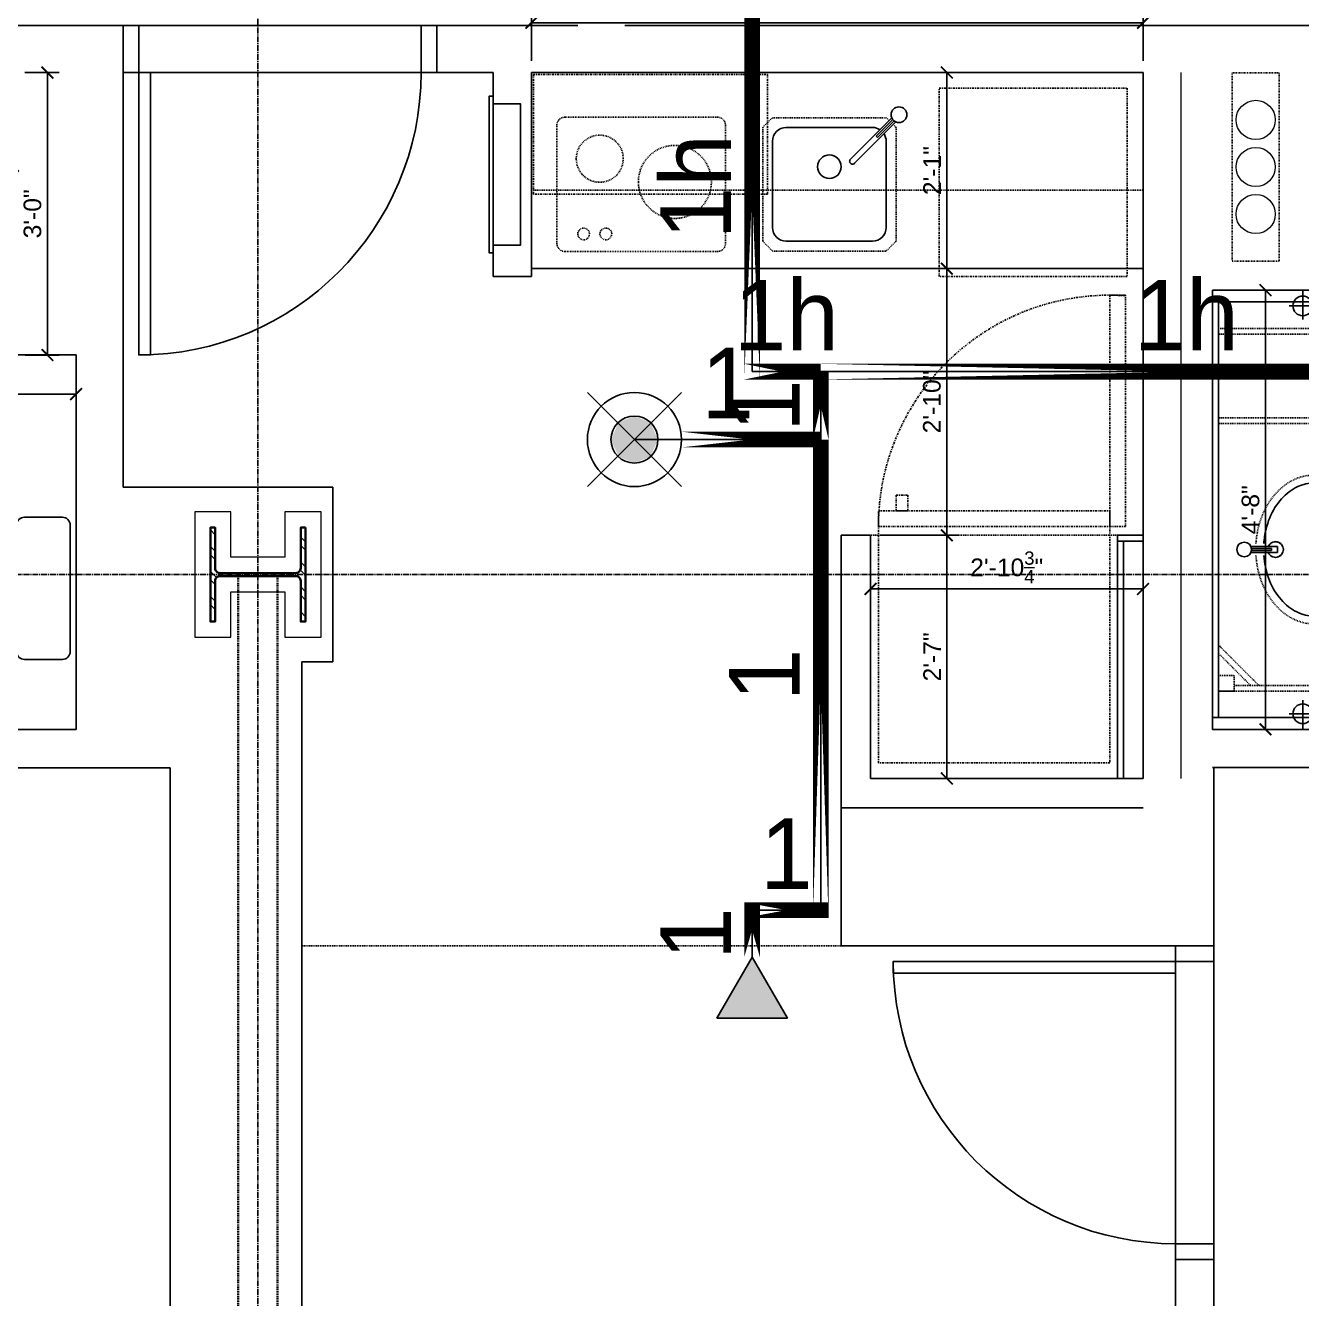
# Model space of a CAD drawing. Header units: inches. Extents: x -6955 to 13123, y -1334 to 3701.
# Drawn here: x 12599.4 to 12762.1, y 1467.3 to 1629.6 of the extents above; entities that cross this region are included whole.
import ezdxf
from ezdxf.enums import TextEntityAlignment as Align

# ---------------------------------------------------------------- set-up
doc = ezdxf.new("R2010")
doc.units = ezdxf.units.IN
doc.header["$MEASUREMENT"] = 0
for name, pattern in [('CENTER2', [1.125, 0.75, -0.125, 0.125, -0.125]), ('DASHDOT2', [0.5, 0.25, -0.125, 0, -0.125]), ('HIDDEN2', [0.1875, 0.125, -0.0625])]:
    doc.linetypes.add(name, pattern=pattern)
for name, color, linetype, lineweight in [('A-Detl-Hatch', 1, 'Continuous', 18), ('A-Detl-Wide', 2, 'Continuous', 35), ('S-Detl-Hatch', 1, 'Continuous', 18), ('S-Detl-Wide', 3, 'Continuous', 35)]:
    doc.layers.add(name, color=color, linetype=linetype, lineweight=lineweight)
for name, color, linetype in [('A-Door', 7, 'Continuous'), ('A-Door-Head', 8, 'Continuous'), ('A-Eqpm', 4, 'Continuous'), ('A-Eqpm-NIC', 5, 'DASHDOT2'), ('A-Flor-Case', 6, 'Continuous'), ('A-Flor-Case-Hidden', 8, 'HIDDEN2'), ('A-Flor-Outline', 4, 'Continuous'), ('A-Flor-Ovhd', 1, 'HIDDEN2'), ('A-Flor-Pfix', 7, 'Continuous'), ('A-Flor-Soffit', 6, 'HIDDEN2'), ('A-Flor-Spcl', 5, 'Continuous'), ('A-Flor-Wall Mtd Fixture', 7, 'Continuous'), ('A-Grid(SmallScale)', 11, 'CENTER2'), ('A-Wall-Full', 7, 'Continuous'), ('headdn', 7, 'Continuous'), ('PIPEBL', 4, 'Continuous'), ('PIPESPC', 7, 'Continuous'), ('TIDYPIPE', 7, 'Continuous')]:
    doc.layers.add(name, color=color, linetype=linetype)
doc.layers.add('G-Anno-Nplt', color=140, linetype='Continuous', lineweight=18, plot=False)
doc.styles.add('G1DIM', font='arial.ttf')
doc.styles.add('PIPE', font='PIPE.SHX')
doc.dimstyles.new('Aec-Arch-I-96', dxfattribs={"dimscale": 96, "dimtxt": 0.09375, "dimasz": 0.0625, "dimexe": 0.0625, "dimexo": 0.0625, "dimgap": 0.03125, "dimtad": 1, "dimdec": 3, "dimzin": 3, "dimdsep": 46, "dimlunit": 4, "dimtxsty": 'G1DIM', "dimblk": 'ARCHTICK', "dimcen": 0.09375, "dimclrt": 2, "dimazin": 2, "dimtfac": 0.75, "dimtdec": 3, "dimtix": 1, "dimtmove": 2, "dimatfit": 2, "dimldrblk": 'OPEN90', "dimfxl": 0.0625, "dimtolj": 1, "dimtzin": 0, "dimarcsym": 0})

# ---------------------------------------------------------------- blocks, each defined once
blk = doc.blocks.new('*U19')
at = {"layer": 'A-Detl-Hatch'}
h = blk.add_hatch(dxfattribs=at)
h.set_pattern_fill('ANSI32', color=256, scale=6, style=0)
h.set_pattern_definition([(45, (0, -6.06), (-1.591, 1.591), []), (45, (1.0607, -6.06), (-1.591, 1.591), [])])
edge = h.paths.add_edge_path()
edge.add_line((6, -12.12), (6, -11.515))
edge.add_line((6, -11.515), (0.795, -11.515))
edge.add_arc((0.795, -10.915), 0.6, 180, 270, ccw=False)
edge.add_line((0.195, -10.915), (0.195, -1.205))
edge.add_arc((0.795, -1.205), 0.6, 90, 180, ccw=False)
edge.add_line((0.795, -0.605), (6, -0.605))
edge.add_line((6, -0.605), (6, 0))
edge.add_line((6, 0), (-6, 0))
edge.add_line((-6, 0), (-6, -0.605))
edge.add_line((-6, -0.605), (-0.795, -0.605))
edge.add_arc((-0.795, -1.205), 0.6, 0, 90, ccw=False)
edge.add_line((-0.195, -1.205), (-0.195, -10.915))
edge.add_arc((-0.795, -10.915), 0.6, 270, 360, ccw=False)
edge.add_line((-0.795, -11.515), (-6, -11.515))
edge.add_line((-6, -11.515), (-6, -12.12))
edge.add_line((-6, -12.12), (6, -12.12))
at = {"color": 0, "linetype": 'ByBlock'}
blk.add_lwpolyline([(6, -12.12), (6, -11.515), (0.795, -11.515, -0.4142136), (0.195, -10.915), (0.195, -1.205, -0.4142136), (0.795, -0.605), (6, -0.605), (6, 0), (-6, 0), (-6, -0.605), (-0.795, -0.605, -0.4142136), (-0.195, -1.205), (-0.195, -10.915, -0.4142136), (-0.795, -11.515), (-6, -11.515), (-6, -12.12)], format="xyb", close=True, dxfattribs=at)
blk = doc.blocks.new('W12X65')
at = {"layer": 'S-Detl-Hatch'}
blk.add_lwpolyline([(13860.59, -7310.28), (13860.59, -7305.67), (13854.79, -7305.67), (13854.79, -7298.76), (13860.59, -7298.76), (13860.59, -7294.16), (13844.59, -7294.16), (13844.59, -7298.76), (13850.4, -7298.76), (13850.4, -7305.67), (13844.59, -7305.67), (13844.59, -7310.28)], close=True, dxfattribs=at)
at = {"layer": 'A-Detl-Wide'}
blk.add_blockref('*U19', (13852.59, -7296.16), dxfattribs=at)
blk = doc.blocks.new('shower head')
for p, q in [((0.5, 0.25), (4.48, 0.25)), ((6.04, 1.5), (4.5, 1.5)), ((0.5, -0.25), (4.48, -0.25)), ((6.02, -1.5), (4.49, -1.5))]:
    blk.add_line(p, q)
blk.add_lwpolyline([(0, -1.12), (0.5, -1.12), (0.5, 1.12), (0, 1.12)], close=True)
at = {"extrusion": (0, 0, -1)}
for centre, start_param, end_param in [((4.5, 0), 4.878708, 10.826996), ((6.02, 0), 6.265998, 9.430839)]:
    blk.add_ellipse(centre, major_axis=(0, 1.5), ratio=0.483735, start_param=start_param, end_param=end_param, dxfattribs=at)
blk.add_open_spline([(4.48, 0.25), (4.49, 0.2), (4.49, 0.16), (4.49, 0.11), (4.5, 0.04), (4.5, -0.04), (4.49, -0.11), (4.49, -0.16), (4.49, -0.21), (4.48, -0.25)], degree=3, knots=[7.6339989, 7.6339989, 7.6339989, 7.6339989, 7.7552894, 7.7552894, 7.7552894, 7.9540134, 7.9540134, 7.9540134, 8.074038, 8.074038, 8.074038, 8.074038])
blk = doc.blocks.new('shower curtain rod')
for p, q in [((-59.75, 0), (-60, 0)), ((-59.75, -2.5), (-59.75, 0)), ((-0.25, 0), (0, 0)), ((-0.25, -2.5), (-0.25, 0)), ((-59.75, -0.75), (-58.86, -0.75)), ((-0.25, -0.75), (-1.14, -0.75)), ((-59.75, -2.5), (-60, -2.5)), ((-59.75, -1.75), (-59, -1.75)), ((-0.25, -1.75), (-1, -1.75)), ((-0.25, -2.5), (0, -2.5))]:
    blk.add_line(p, q)
for centre, radius, start, end in [((-30, 101.34), 106.09, 254.2167, 285.7833), ((-30, 101.37), 107.12, 254.2934, 285.7066)]:
    blk.add_arc(centre, radius, start, end)
blk = doc.blocks.new('tub plan')
for p, q in [((0.12, -32.25), (0.12, -0.31)), ((59.44, -0.12), (0.31, -0.12)), ((59.63, -32.25), (59.63, -0.31)), ((2.25, -16.5), (2.25, -20)), ((0.19, -33.86), (0.19, -32.36)), ((59.56, -33.86), (59.56, -32.36)), ((-0.07, -33.87), (59.81, -33.87))]:
    blk.add_line(p, q)
blk.add_circle((7.62, -18.25), 1.09)
for centre, radius, start, end in [((0.31, -0.31), 0.188, 90, 180), ((59.44, -0.31), 0.188, 0, 90), ((14.37, -18.25), 12.25, 90, 171.7868), ((30, -982.48), 976.6, 89.08325, 90.91675), ((45.62, -18.25), 12.25, 270, 90), ((14.5, -18.25), 10.59, 90, 180), ((29.77, -940.73), 933.2, 89.06218, 90.93782), ((45.05, -12.16), 4.5, 8.0478, 90), ((1.97, -18.25), 48, 351.9522, 8.0478), ((14.5, -18.25), 10.59, 180, 270), ((14.37, -18.25), 12.25, 188.2132, 270), ((45.05, -24.34), 4.5, 270, 351.9522), ((29.77, 904.23), 933.2, 269.06218, 270.93782), ((30, 945.98), 976.6, 269.08325, 270.91675), ((0.25, -32.25), 0.13, 180, 241.143), ((59.5, -32.25), 0.13, 298.857, 0), ((0.25, -33.69), 0.13, 246.6399, 270), ((29.87, 1136.13), 1170.38, 268.54955, 271.45045), ((59.81, -33.81), 0.06, 270, 0)]:
    blk.add_arc(centre, radius, start, end)
at = {"layer": 'A-Flor-Pfix'}
blk.add_blockref('shower head', (-0.07, -18.25), dxfattribs=at)
at = {"layer": 'A-Flor-Spcl'}
blk.add_blockref('shower curtain rod', (59.87, -28.62), dxfattribs=at)
blk = doc.blocks.new('Toiliet American Std Cadet Pro')
for p, q in [((5.84, 9.06), (1, 9.06)), ((0, 8.06), (0, -8.06)), ((6.84, 7.9), (6.84, 8.06)), ((7.53, 6.52), (7, 7.36)), ((7.69, -5.98), (7.69, 5.98)), ((6.84, -8.06), (6.84, -7.9)), ((7, -7.36), (7.53, -6.52)), ((1, -9.06), (5.84, -9.06))]:
    blk.add_line(p, q)
for centre, radius, start, end in [((1, 8.06), 1, 90, 180), ((5.84, 8.06), 1, 0, 90), ((7.84, 7.9), 1, 180, 212.4157), ((6.69, 5.98), 1, 0, 32.4157), ((10.89, 10.1), 4.91, 226.8784, 295.5831), ((10.89, -10.1), 4.91, 64.417, 133.1217), ((6.69, -5.98), 1, 327.5844, 0), ((1, -8.06), 1, 180, 270), ((5.84, -8.06), 1, 270, 0), ((7.84, -7.9), 1, 147.5844, 180)]:
    blk.add_arc(centre, radius, start, end)
for start_param, end_param in [(4.086017, 8.480354), (2.197169, 4.086017)]:
    blk.add_ellipse((18.39, 0), major_axis=(9.17, 0), ratio=0.762999, start_param=start_param, end_param=end_param)
blk = doc.blocks.new('sink1915rear')
for p, q in [((-0.37, -1.9), (-0.37, -5.29)), ((-0.12, -1.97), (-0.12, -4.54)), ((0.13, -1.97), (0.13, -4.54)), ((0.38, -1.9), (0.38, -5.29)), ((0.13, -4.54), (-0.12, -4.54)), ((0.38, -5.29), (-0.37, -5.29))]:
    blk.add_line(p, q)
blk.add_circle((0, -1.04), 0.938)
for start, end in [(112.0243, 67.9757), (138.5829, 221.4171), (318.587, 41.413), (264.1135, 275.8865)]:
    blk.add_arc((0, -5.04), 1, start, end)
blk.add_open_spline([(-0.75, -3.54), (-1.37, -3.58), (-1.99, -3.68), (-3.59, -4.07), (-4.53, -4.46), (-6.15, -5.47), (-6.84, -6.09), (-7.86, -7.44), (-8.21, -8.17), (-8.46, -9.28), (-8.5, -9.65), (-8.5, -10.01), (-8.5, -10.59), (-8.4, -11.17), (-7.93, -12.47), (-7.49, -13.18), (-6.28, -14.46), (-5.51, -15.02), (-3.75, -15.9), (-2.76, -16.21), (-0.69, -16.54), (0.38, -16.56), (2.47, -16.29), (3.47, -16), (5.27, -15.17), (6.07, -14.63), (7.34, -13.38), (7.81, -12.68), (8.41, -11.21), (8.54, -10.45), (8.44, -8.94), (8.22, -8.19), (7.42, -6.76), (6.85, -6.1), (5.41, -4.95), (4.55, -4.47), (2.7, -3.81), (1.74, -3.61), (0.75, -3.54)], degree=3, knots=[4.798605, 4.798605, 4.798605, 4.798605, 5.014176, 5.014176, 5.378501, 5.378501, 5.742827, 5.742827, 6.107152, 6.107152, 6.283185, 6.283185, 6.283185, 6.561131, 6.561131, 6.925457, 6.925457, 7.289782, 7.289782, 7.654107, 7.654107, 8.018433, 8.018433, 8.382758, 8.382758, 8.747084, 8.747084, 9.111409, 9.111409, 9.475734, 9.475734, 9.84006, 9.84006, 10.204385, 10.204385, 10.56871, 10.56871, 10.909356, 10.909356, 10.909356, 10.909356])
at = {"layer": 'A-Flor-Case-Hidden', "linetype": 'HIDDEN2', "ltscale": 0.25}
blk.add_ellipse((0, -10.01), major_axis=(-9.5, 0), ratio=0.789474, start_param=4.791408, end_param=10.916548, dxfattribs=at)
blk = doc.blocks.new('wall sconce')
for p, q in [((2, -1.75), (2, 1.75)), ((0, 0), (3.75, 0))]:
    blk.add_line(p, q)
blk.add_circle((2, 0), 1.25)
blk = doc.blocks.new('41in Std Vanity')
at = {"layer": 'A-Flor-Case'}
for p, q in [((23, 54.5), (0, 54.5)), ((0.75, 1.5), (0.75, 54.5)), ((23, 1.5), (23, 54.5)), ((23, 1.5), (0, 1.5))]:
    blk.add_line(p, q, dxfattribs=at)
at = {"layer": 'A-Flor-Case-Hidden'}
for p, q in [((22, 51.12), (0.75, 51.12)), ((22, 4.88), (22, 51.12)), ((4.83, 50.38), (0.75, 46.3)), ((5.89, 50.38), (0.75, 45.24)), ((20, 50.38), (2.75, 50.38)), ((16.86, 50.38), (21.25, 45.99)), ((17.92, 50.38), (21.25, 47.05)), ((21.25, 4.88), (21.25, 49.12)), ((21.25, 17), (0.75, 17)), ((21.25, 16.25), (0.75, 16.25)), ((21.25, 5.62), (0.75, 5.62)), ((22, 4.88), (0.75, 4.88))]:
    blk.add_line(p, q, dxfattribs=at)
for points in [[(0.75, 49.12), (2.75, 49.12), (2.75, 51.12), (0.75, 51.12)], [(20, 49.12), (22, 49.12), (22, 51.12), (20, 51.12)]]:
    blk.add_lwpolyline(points, close=True, dxfattribs=at)
at = {"layer": 'A-Wall-Full'}
for p, q in [((0, 0), (0, 56)), ((0, 56), (23, 56)), ((23, 0), (0, 0))]:
    blk.add_line(p, q, dxfattribs=at)
at = {"layer": 'A-Flor-Pfix', "rotation": 90}
blk.add_blockref('sink1915rear', (2.99, 33.06), dxfattribs=at)
at = {"layer": 'A-Flor-Wall Mtd Fixture', "xscale": -1, "rotation": 90}
blk.add_blockref('wall sconce', (11.5, 56), dxfattribs=at)
at = {"layer": 'A-Flor-Wall Mtd Fixture', "rotation": 90}
blk.add_blockref('wall sconce', (11.5, 0), dxfattribs=at)
blk = doc.blocks.new('36in door')
blk.add_lwpolyline([(-1.5, -36), (0, -36), (0, 0), (-1.5, 0)], close=True)
blk.add_arc((0, 0), 36, 180, 270)
blk = doc.blocks.new('_ArchTick')
at = {"color": 0, "linetype": 'ByBlock', "const_width": 0.15}
blk.add_lwpolyline([(-0.5, -0.5), (0.5, 0.5)], dxfattribs=at)
blk = doc.blocks.new('*D111')
at = {"layer": 'Defpoints', "color": 0, "transparency": 16777216}
for p in [(4.88, 128.67), (60.88, 129.13), (60.88, 129.13)]:
    blk.add_point(p, dxfattribs=at)
at = {"layer": 'G-Anno-Nplt', "color": 0, "lineweight": -2, "transparency": 16777216}
for p, q in [((4.88, 130.17), (4.88, 130.63)), ((4.88, 129.13), (60.88, 129.13))]:
    blk.add_line(p, q, dxfattribs=at)
at = {"layer": 'G-Anno-Nplt', "color": 0, "lineweight": -2, "transparency": 16777216, "xscale": 1.5, "yscale": 1.5, "zscale": 1.5, "rotation": 180}
blk.add_blockref('_ArchTick', (4.88, 129.13), dxfattribs=at)
at = {"layer": 'G-Anno-Nplt', "color": 0, "lineweight": -2, "transparency": 16777216, "xscale": 1.5, "yscale": 1.5, "zscale": 1.5}
blk.add_blockref('_ArchTick', (60.88, 129.13), dxfattribs=at)
at = {"layer": 'G-Anno-Nplt', "transparency": 16777216, "insert": (32.88, 131.03), "char_height": 2.25, "attachment_point": 5, "style": 'G1DIM'}
blk.add_mtext('\\A1;4\'-8"', dxfattribs=at)
blk = doc.blocks.new('_Open90')
at = {"color": 0, "linetype": 'ByBlock', "lineweight": -2}
for p, q in [((0, 0), (-1, 0)), ((-0.5, 0.5), (0, 0)), ((0, 0), (-0.5, -0.5))]:
    blk.add_line(p, q, dxfattribs=at)
blk = doc.blocks.new('*D112')
at = {"layer": 'Defpoints', "color": 0, "transparency": 16777216}
for p in [(0, 112.88), (0, 72.88), (10.78, 72.88)]:
    blk.add_point(p, dxfattribs=at)
at = {"layer": 'G-Anno-Nplt', "color": 0, "lineweight": -2, "transparency": 16777216}
for p, q in [((1.5, 112.88), (12.28, 112.88)), ((10.78, 112.88), (10.78, 72.88)), ((1.5, 72.88), (12.28, 72.88))]:
    blk.add_line(p, q, dxfattribs=at)
at = {"layer": 'G-Anno-Nplt', "color": 0, "lineweight": -2, "transparency": 16777216, "xscale": 1.5, "yscale": 1.5, "zscale": 1.5}
for p, rotation in [((10.78, 112.88), 90), ((10.78, 72.88), 270)]:
    blk.add_blockref('_ArchTick', p, dxfattribs=dict(at, rotation=rotation))
at = {"layer": 'G-Anno-Nplt', "transparency": 16777216, "insert": (8.88, 92.88), "char_height": 2.25, "attachment_point": 5, "rotation": 90, "style": 'G1DIM'}
blk.add_mtext('\\A1;3\'-4"', dxfattribs=at)
blk = doc.blocks.new('*D113')
at = {"layer": 'Defpoints', "color": 0, "transparency": 16777216}
for p in [(47.64, 68), (47.64, 0), (47.64, 0)]:
    blk.add_point(p, dxfattribs=at)
at = {"layer": 'G-Anno-Nplt', "color": 0, "lineweight": -2, "transparency": 16777216}
blk.add_line((47.64, 68), (47.64, 0), dxfattribs=at)
at = {"layer": 'G-Anno-Nplt', "color": 0, "lineweight": -2, "transparency": 16777216, "xscale": 1.5, "yscale": 1.5, "zscale": 1.5}
for p, rotation in [((47.64, 68), 90), ((47.64, 0), 270)]:
    blk.add_blockref('_ArchTick', p, dxfattribs=dict(at, rotation=rotation))
at = {"layer": 'G-Anno-Nplt', "transparency": 16777216, "insert": (45.74, 34), "char_height": 2.25, "attachment_point": 5, "rotation": 90, "style": 'G1DIM'}
blk.add_mtext('\\A1;5\'-8"', dxfattribs=at)
blk = doc.blocks.new('*D114')
at = {"layer": 'Defpoints', "color": 0, "transparency": 16777216}
for p in [(52.62, 7.98), (88.62, 8.06), (52.62, 3.66)]:
    blk.add_point(p, dxfattribs=at)
at = {"layer": 'G-Anno-Nplt', "color": 0, "lineweight": -2, "transparency": 16777216}
for p, q in [((88.62, 6.56), (88.62, 2.16)), ((52.62, 6.48), (52.62, 2.16)), ((88.62, 3.66), (52.62, 3.66))]:
    blk.add_line(p, q, dxfattribs=at)
at = {"layer": 'G-Anno-Nplt', "color": 0, "lineweight": -2, "transparency": 16777216, "xscale": 1.5, "yscale": 1.5, "zscale": 1.5, "rotation": 180}
blk.add_blockref('_ArchTick', (52.62, 3.66), dxfattribs=at)
at = {"layer": 'G-Anno-Nplt', "color": 0, "lineweight": -2, "transparency": 16777216, "xscale": 1.5, "yscale": 1.5, "zscale": 1.5}
blk.add_blockref('_ArchTick', (88.62, 3.66), dxfattribs=at)
at = {"layer": 'G-Anno-Nplt', "transparency": 16777216, "insert": (70.62, 5.56), "char_height": 2.25, "attachment_point": 5, "style": 'G1DIM'}
blk.add_mtext('\\A1;3\'-0"', dxfattribs=at)
blk = doc.blocks.new('*D115')
at = {"layer": 'Defpoints', "color": 0, "transparency": 16777216}
for p in [(88.62, 68), (75.42, 8.06), (88.62, 8.06)]:
    blk.add_point(p, dxfattribs=at)
at = {"layer": 'G-Anno-Nplt', "color": 0, "lineweight": -2, "transparency": 16777216}
for p, q in [((87.12, 68), (73.92, 68)), ((75.42, 68), (75.42, 8.06)), ((87.12, 8.06), (73.92, 8.06))]:
    blk.add_line(p, q, dxfattribs=at)
at = {"layer": 'G-Anno-Nplt', "color": 0, "lineweight": -2, "transparency": 16777216, "xscale": 1.5, "yscale": 1.5, "zscale": 1.5}
for p, rotation in [((75.42, 68), 90), ((75.42, 8.06), 270)]:
    blk.add_blockref('_ArchTick', p, dxfattribs=dict(at, rotation=rotation))
at = {"layer": 'G-Anno-Nplt', "transparency": 16777216, "insert": (73.52, 38.03), "char_height": 2.25, "attachment_point": 5, "rotation": 90, "style": 'G1DIM'}
blk.add_mtext('\\A1;5\'-0"', dxfattribs=at)
blk = doc.blocks.new('side2')
for p, q in [((0, 0), (7.79, 4.5)), ((7.79, 4.5), (7.79, -4.5)), ((7.79, -4.5), (0, 0))]:
    blk.add_line(p, q)
blk.add_solid([(7.79, -4.5), (0, 0), (7.79, 4.5)])
blk = doc.blocks.new('dpend2')
for p, q in [((-6, -6), (6, 6)), ((6, -6), (-6, 6))]:
    blk.add_line(p, q)
for radius in [6, 3]:
    blk.add_circle((0, 0), radius)
for points in [[(0, 0), (-3, 0), (-2.08, 2.07)], [(0, 0), (0, 3), (-2.12, 2.14)], [(0, 0), (0, 3), (2.12, 2.14)], [(0, 0), (3, 0), (2.08, 2.07)], [(0, 0), (-3, 0), (-2.08, -2.07)], [(0, 0), (0, -3), (-2.12, -2.14)], [(0, 0), (3, 0), (2.08, -2.07)], [(0, 0), (0, -3), (2.12, -2.14)]]:
    blk.add_solid(points)
blk = doc.blocks.new('Plumbing Chase')
at = {"layer": 'A-Flor-Outline', "linetype": 'HIDDEN2', "ltscale": 0.5}
blk.add_lwpolyline([(0.625, 0), (6.625, 0), (6.625, 24), (0.625, 24)], close=True, dxfattribs=at)
at = {"layer": 'G-Anno-Nplt'}
for centre in [(3.625, 18), (3.625, 12), (3.625, 6)]:
    blk.add_circle(centre, 2.5, dxfattribs=at)
blk = doc.blocks.new('*D273')
at = {"layer": 'Defpoints', "color": 0, "transparency": 16777216}
for p in [(12707.04, 1564.58), (12716.9, 1564.58), (12707.17, 1533.58)]:
    blk.add_point(p, dxfattribs=at)
at = {"layer": 'G-Anno-Nplt', "color": 0, "lineweight": -2, "transparency": 16777216}
for p, q in [((12708.54, 1564.58), (12718.4, 1564.58)), ((12716.9, 1533.58), (12716.9, 1564.58)), ((12708.67, 1533.58), (12718.4, 1533.58))]:
    blk.add_line(p, q, dxfattribs=at)
at = {"layer": 'G-Anno-Nplt', "color": 0, "lineweight": -2, "transparency": 16777216, "xscale": 1.5, "yscale": 1.5, "zscale": 1.5}
for p, rotation in [((12716.9, 1564.58), 90), ((12716.9, 1533.58), 270)]:
    blk.add_blockref('_ArchTick', p, dxfattribs=dict(at, rotation=rotation))
at = {"layer": 'G-Anno-Nplt', "transparency": 16777216, "insert": (12715.02, 1549.08), "char_height": 2.25, "attachment_point": 5, "rotation": 90, "style": 'G1DIM'}
blk.add_mtext('\\A1;2\'-7"', dxfattribs=at)
blk = doc.blocks.new('*D274')
at = {"layer": 'Defpoints', "color": 0, "transparency": 16777216}
for p in [(12707.17, 1598.58), (12716.9, 1598.58), (12707.17, 1564.58)]:
    blk.add_point(p, dxfattribs=at)
at = {"layer": 'G-Anno-Nplt', "color": 0, "lineweight": -2, "transparency": 16777216}
for p, q in [((12708.67, 1598.58), (12718.4, 1598.58)), ((12716.9, 1564.58), (12716.9, 1598.58)), ((12708.67, 1564.58), (12718.4, 1564.58))]:
    blk.add_line(p, q, dxfattribs=at)
at = {"layer": 'G-Anno-Nplt', "color": 0, "lineweight": -2, "transparency": 16777216, "xscale": 1.5, "yscale": 1.5, "zscale": 1.5}
for p, rotation in [((12716.9, 1598.58), 90), ((12716.9, 1564.58), 270)]:
    blk.add_blockref('_ArchTick', p, dxfattribs=dict(at, rotation=rotation))
at = {"layer": 'G-Anno-Nplt', "transparency": 16777216, "insert": (12715, 1581.58), "char_height": 2.25, "attachment_point": 5, "rotation": 90, "style": 'G1DIM'}
blk.add_mtext('\\A1;2\'-10"', dxfattribs=at)
blk = doc.blocks.new('*D275')
at = {"layer": 'Defpoints', "color": 0, "transparency": 16777216}
for p in [(12707.17, 1564.58), (12741.92, 1564.58), (12741.92, 1557.74)]:
    blk.add_point(p, dxfattribs=at)
at = {"layer": 'G-Anno-Nplt', "color": 0, "lineweight": -2, "transparency": 16777216}
for p, q in [((12707.17, 1563.08), (12707.17, 1556.24)), ((12741.92, 1563.08), (12741.92, 1556.24)), ((12707.17, 1557.74), (12741.92, 1557.74))]:
    blk.add_line(p, q, dxfattribs=at)
at = {"layer": 'G-Anno-Nplt', "color": 0, "lineweight": -2, "transparency": 16777216, "xscale": 1.5, "yscale": 1.5, "zscale": 1.5, "rotation": 180}
blk.add_blockref('_ArchTick', (12707.17, 1557.74), dxfattribs=at)
at = {"layer": 'G-Anno-Nplt', "color": 0, "lineweight": -2, "transparency": 16777216, "xscale": 1.5, "yscale": 1.5, "zscale": 1.5}
blk.add_blockref('_ArchTick', (12741.92, 1557.74), dxfattribs=at)
at = {"layer": 'G-Anno-Nplt', "transparency": 16777216, "insert": (12724.54, 1560.49), "char_height": 2.25, "attachment_point": 5, "style": 'G1DIM'}
blk.add_mtext('\\A1;2\'-10{\\H0.750000x;\\S3/4;}"', dxfattribs=at)
blk = doc.blocks.new('*D276')
at = {"layer": 'Defpoints', "color": 0, "transparency": 16777216}
for p in [(12716.9, 1623.58), (12716.9, 1623.58), (12716.9, 1598.58)]:
    blk.add_point(p, dxfattribs=at)
at = {"layer": 'G-Anno-Nplt', "color": 0, "lineweight": -2, "transparency": 16777216}
blk.add_line((12716.9, 1598.58), (12716.9, 1623.58), dxfattribs=at)
at = {"layer": 'G-Anno-Nplt', "color": 0, "lineweight": -2, "transparency": 16777216, "xscale": 1.5, "yscale": 1.5, "zscale": 1.5}
for p, rotation in [((12716.9, 1623.58), 90), ((12716.9, 1598.58), 270)]:
    blk.add_blockref('_ArchTick', p, dxfattribs=dict(at, rotation=rotation))
at = {"layer": 'G-Anno-Nplt', "transparency": 16777216, "insert": (12715.02, 1611.08), "char_height": 2.25, "attachment_point": 5, "rotation": 90, "style": 'G1DIM'}
blk.add_mtext('\\A1;2\'-1"', dxfattribs=at)
blk = doc.blocks.new('*D277')
at = {"layer": 'Defpoints', "color": 0, "transparency": 16777216}
for p in [(12741.92, 1629.93), (12663.92, 1623.58), (12741.92, 1623.58)]:
    blk.add_point(p, dxfattribs=at)
at = {"layer": 'G-Anno-Nplt', "color": 0, "lineweight": -2, "transparency": 16777216}
for p, q in [((12663.92, 1625.08), (12663.92, 1631.43)), ((12741.92, 1625.08), (12741.92, 1631.43)), ((12663.92, 1629.93), (12741.92, 1629.93))]:
    blk.add_line(p, q, dxfattribs=at)
at = {"layer": 'G-Anno-Nplt', "color": 0, "lineweight": -2, "transparency": 16777216, "xscale": 1.5, "yscale": 1.5, "zscale": 1.5, "rotation": 180}
blk.add_blockref('_ArchTick', (12663.92, 1629.93), dxfattribs=at)
at = {"layer": 'G-Anno-Nplt', "color": 0, "lineweight": -2, "transparency": 16777216, "xscale": 1.5, "yscale": 1.5, "zscale": 1.5}
blk.add_blockref('_ArchTick', (12741.92, 1629.93), dxfattribs=at)
at = {"layer": 'G-Anno-Nplt', "transparency": 16777216, "insert": (12702.92, 1631.83), "char_height": 2.25, "attachment_point": 5, "style": 'G1DIM'}
blk.add_mtext('\\A1;6\'-6"', dxfattribs=at)
blk = doc.blocks.new('refrigerator')
blk.add_line((-30.125, 0), (-30.125, -29.5))
for points in [[(-32.125, -29.5), (0, -29.5), (0, 0), (-32.125, 0)], [(-34.125, -3.75), (-32.125, -3.75), (-32.125, -2.25), (-34.125, -2.25)], [(-59.625, -31.5), (-59.625, -29.5), (-30.125, -29.5), (-30.125, -31.5)]]:
    blk.add_lwpolyline(points, close=True)
blk.add_arc((-30.125, -29.5), 29.5, 90, 183.88744)
blk = doc.blocks.new('kitchen faucet')
for p, q in [((0.93, 0.38), (8.38, 0.38)), ((1, 0.12), (4, 0.12)), ((4, -0.12), (4, 0.12)), ((0.93, -0.38), (8.38, -0.38)), ((1, -0.12), (4, -0.12))]:
    blk.add_line(p, q)
blk.add_circle((0, 0), 1)
blk.add_arc((8.38, 0), 0.375, 270, 90)
blk = doc.blocks.new('kitchen sink')
blk.add_lwpolyline([(-14.94, -6.97, 0.143329), (-14, -7.25), (-3, -7.25, 0.414214), (-1.25, -5.5), (-1.25, 5.5, 0.414214), (-3, 7.25), (-14, 7.25, 0.414214), (-15.75, 5.5), (-15.75, -5.5, 0.143329), (-15.47, -6.44, 0.143329)], format="xyb")
blk.add_circle((-10.75, 0), 1.5)
at = {"layer": 'A-Flor-Case-Hidden'}
for p, q in [((-15.75, 8.5), (-17, 7.25)), ((-1.25, 8.5), (0, 7.25)), ((-16.64, -7.61), (-17, -7.25)), ((-1.25, -8.5), (0, -7.25)), ((-15.75, -8.5), (-16.11, -8.14))]:
    blk.add_line(p, q, dxfattribs=at)
for points in [[(-1.25, 8.5), (-15.75, 8.5)], [(-17, 7.25), (-17, -7.25)], [(0, -7.25), (0, 7.25)], [(-15.75, -8.5), (-1.25, -8.5)]]:
    blk.add_lwpolyline(points, dxfattribs=at)
at = {"rotation": 45.00000000000001}
blk.add_blockref('kitchen faucet', (-17.38, -8.88), dxfattribs=at)
blk = doc.blocks.new('cooktop')
at = {"ltscale": 0.5}
blk.add_lwpolyline([(-7.56, -21.5), (7.56, -21.5, 0.414214), (8.56, -20.5), (8.56, -1, 0.414214), (7.56, 0), (-7.56, 0, 0.414214), (-8.56, -1), (-8.56, -20.5, 0.414214)], format="xyb", close=True, dxfattribs=at)
for centre, radius in [((-3.27, -5.47), 3), ((6.32, -3.4), 0.75), ((6.32, -6.24), 0.75), ((-0.31, -15.05), 4.66)]:
    blk.add_circle(centre, radius, dxfattribs=at)
blk = doc.blocks.new('PIPESPC')
at = {"layer": 'PIPESPC', "style": 'PIPE', "width": 0.9}
blk.add_attdef('SIZE', text='', height=9, dxfattribs=at).set_placement((0, 4.02), align=Align.CENTER)
at = {"layer": 'PIPESPC', "style": 'PIPE', "flags": 1}
blk.add_attdef('SCHED', (25.3, 3.89), '', height=9, dxfattribs=at)
blk = doc.blocks.new('Suite Vanity and Bath 1')
at = {"layer": 'A-Door'}
for points in [[(6.875, 72.875), (4.875, 72.875), (4.875, 68), (6.875, 68)], [(44.875, 72.875), (42.875, 72.875), (42.875, 68), (44.875, 68)]]:
    blk.add_lwpolyline(points, close=True, dxfattribs=at)
at = {"layer": 'A-Door-Head'}
blk.add_lwpolyline([(6.875, 72.875), (42.875, 72.875), (42.875, 68), (6.875, 68)], close=True, dxfattribs=at)
at = {"layer": 'A-Flor-Soffit'}
blk.add_line((0, 72.875), (0, 112.875), dxfattribs=at)
at = {"layer": 'A-Wall-Full'}
for p, q in [((0, 112.875), (0, 135.875)), ((4.875, 135.875), (60.875, 135.875)), ((4.875, 112.875), (4.875, 135.875)), ((60.875, 110.875), (60.875, 135.875)), ((0, 112.875), (4.875, 112.875)), ((0, 72.875), (0, 0)), ((0, 72.875), (6.875, 72.875)), ((6.875, 68), (6.875, 72.875)), ((42.875, 68), (42.875, 72.875)), ((42.875, 72.875), (60.875, 72.875)), ((4.875, 68), (4.875, 0)), ((4.875, 68), (6.875, 68)), ((42.875, 68), (88.625, 68)), ((88.625, 8.06), (88.625, 68)), ((52.625, 8.06), (52.625, 0)), ((52.625, 8.06), (88.625, 8.06)), ((52.625, 0), (4.875, 0))]:
    blk.add_line(p, q, dxfattribs=at)
at = {"extrusion": (0, 0, -1), "zscale": -1, "rotation": 270}
blk.add_blockref('41in Std Vanity', (-60.875, 135.875), dxfattribs=at)
at = {"layer": 'A-Door', "extrusion": (0, 0, -1), "zscale": -1}
blk.add_blockref('36in door', (-6.875, 68), dxfattribs=at)
at = {"layer": 'A-Flor-Pfix', "extrusion": (0, 0, -1), "xscale": -1, "zscale": -1, "rotation": 90}
blk.add_blockref('tub plan', (-88.4982, 67.9332), dxfattribs=at)
at = {"layer": 'A-Flor-Pfix', "rotation": 90.00004864950782}
blk.add_blockref('Toiliet American Std Cadet Pro', (22.875, 0.75), dxfattribs=at)
at = {"layer": 'G-Anno-Nplt'}
for base, p1, p2, picture, middle in [((60.875, 129.1324), (4.875, 128.6673), (60.875, 129.1324), '*D111', (32.875, 131.0311)), ((52.625, 3.6648), (88.625, 8.06), (52.625, 7.9826), '*D114', (70.625, 5.5644))]:
    dim = blk.add_linear_dim(base=base, p1=p1, p2=p2, dimstyle='Aec-Arch-I-96', override={"dimscale": 24, "dimsah": 1, "dimclrt": 256}, dxfattribs=at)
    dim.commit()
    dim.dimension.update_dxf_attribs({"geometry": picture, "text_midpoint": middle})
for base, p1, p2, picture, middle in [((10.7773, 72.875), (0, 112.875), (0, 72.875), '*D112', (8.8777, 92.875)), ((47.6409, 0), (47.6409, 68), (47.6409, 0), '*D113', (45.7422, 34)), ((75.4218, 8.06), (88.625, 68), (88.625, 8.06), '*D115', (73.523, 38.03))]:
    dim = blk.add_linear_dim(base=base, p1=p1, p2=p2, angle=90, dimstyle='Aec-Arch-I-96', override={"dimscale": 24, "dimsah": 1, "dimclrt": 256}, dxfattribs=at)
    dim.commit()
    dim.dimension.update_dxf_attribs({"geometry": picture, "text_midpoint": middle})
blk = doc.blocks.new('King Suite 1')
at = {"layer": 'A-Wall-Full'}
for p, q in [((282.82, 0), (41, 0)), ((274.82, -94.63), (286.82, -94.63)), ((286.82, -94.63), (286.82, -280.63))]:
    blk.add_line(p, q, dxfattribs=at)
at = {"rotation": 90}
blk.add_blockref('Suite Vanity and Bath 1', (274.82, -94.63), dxfattribs=at)

msp = doc.modelspace()

# ---------------------------------------------------------------- linework, layer by layer
at = {"layer": 'A-Door'}
for points in [[(12611.8486, 1629.5773), (12613.8486, 1629.5773), (12613.8486, 1623.5773), (12611.8486, 1623.5773)], [(12649.8486, 1629.5773), (12651.8486, 1629.5773), (12651.8486, 1623.5773), (12649.8486, 1623.5773)], [(12746.0707, 1510.2514), (12746.0707, 1512.2514), (12750.9457, 1512.2514), (12750.9457, 1510.2514)], [(12746.0707, 1472.2514), (12746.0707, 1474.2514), (12750.9457, 1474.2514), (12750.9457, 1472.2514)]]:
    msp.add_lwpolyline(points, close=True, dxfattribs=at)
at = {"layer": 'A-Door-Head'}
for points in [[(12649.8486, 1629.5773), (12613.8486, 1629.5773), (12613.8486, 1623.5773), (12649.8486, 1623.5773)], [(12746.0707, 1510.2514), (12746.0707, 1474.2514), (12750.9457, 1474.2514), (12750.9457, 1510.2514)]]:
    msp.add_lwpolyline(points, close=True, dxfattribs=at)
at = {"layer": 'A-Eqpm'}
for points in [[(12659.0436, 1620.5773), (12659.0436, 1600.5773), (12658.5436, 1600.5773), (12658.5436, 1620.5773)], [(12659.0436, 1619.5773), (12659.0436, 1601.5773), (12662.5436, 1601.5773), (12662.5436, 1619.5773)]]:
    msp.add_lwpolyline(points, close=True, dxfattribs=at)
at = {"layer": 'A-Eqpm-NIC'}
for points in [[(12694.0436, 1623.3273), (12694.0436, 1608.0773), (12664.1686, 1608.0773), (12664.1686, 1623.3273)], [(12739.9186, 1621.5773), (12739.9186, 1597.5773), (12715.9186, 1597.5773), (12715.9186, 1621.5773)]]:
    msp.add_lwpolyline(points, close=True, dxfattribs=at)
at = {"layer": 'A-Flor-Case'}
for p, q in [((12663.9186, 1598.5773), (12741.9186, 1598.5773)), ((12738.6686, 1564.5773), (12738.6686, 1533.5773)), ((12738.6686, 1564.5773), (12741.9186, 1564.5773)), ((12738.6686, 1563.8273), (12741.9186, 1563.8273)), ((12739.4186, 1563.8273), (12739.4186, 1533.5773))]:
    msp.add_line(p, q, dxfattribs=at)
at = {"layer": 'A-Flor-Ovhd'}
for p, q in [((12741.9186, 1608.5773), (12664.1686, 1608.5773)), ((12738.6686, 1564.5773), (12707.0436, 1564.5773))]:
    msp.add_line(p, q, dxfattribs=at)
at = {"layer": 'A-Flor-Soffit'}
msp.add_line((12703.4186, 1512.2514), (12634.6586, 1512.2514), dxfattribs=at)
at = {"layer": 'A-Grid(SmallScale)'}
for p, q in [((12629.0336, 3132.3201), (12629.0336, 1223.6428)), ((13123.0336, 1559.5773), (9315.0336, 1559.5773))]:
    msp.add_line(p, q, dxfattribs=at)
at = {"layer": 'A-Wall-Full'}
for p, q in [((12611.8486, 1629.5773), (12613.8486, 1629.5773)), ((12613.8486, 1629.5773), (12612.9669, 1629.5773)), ((12613.8486, 1623.5773), (12613.8486, 1629.5773)), ((12649.8486, 1629.5773), (12669.8486, 1629.5773)), ((12649.8486, 1623.5773), (12649.8486, 1629.5773)), ((12675.8486, 1629.5773), (12899.6586, 1629.5773)), ((12611.8486, 1570.7023), (12611.8486, 1623.5773)), ((12611.8486, 1623.5773), (12613.8486, 1623.5773)), ((12659.0436, 1623.5773), (12649.8486, 1623.5773)), ((12659.0436, 1597.5773), (12659.0436, 1623.5773)), ((12663.9186, 1597.5773), (12663.9186, 1623.5773)), ((12741.9186, 1623.5773), (12663.9186, 1623.5773)), ((12741.9186, 1533.5773), (12741.9186, 1623.5773)), ((12663.9186, 1597.5773), (12659.0436, 1597.5773)), ((12638.5936, 1570.7023), (12611.8486, 1570.7023)), ((12638.5936, 1570.7023), (12638.5936, 1548.4523)), ((12707.1686, 1564.5773), (12703.4186, 1564.5773)), ((12703.4186, 1564.5773), (12703.4186, 1529.8273)), ((12707.1686, 1564.5773), (12707.1686, 1533.5773)), ((12634.6586, 1548.4523), (12634.6586, 1382.2023)), ((12634.6586, 1548.4523), (12638.5936, 1548.4523)), ((12750.9457, 1510.2514), (12750.9457, 1534.9523)), ((12741.9186, 1533.5773), (12707.1686, 1533.5773)), ((12703.4186, 1532.2133), (12703.4186, 1512.2514)), ((12741.9186, 1529.8273), (12703.4186, 1529.8273)), ((12746.0707, 1512.2514), (12703.4186, 1512.2514)), ((12746.0707, 1510.2514), (12746.0707, 1512.2514)), ((12746.0707, 1510.2514), (12750.9457, 1510.2514)), ((12746.0707, 1348.9523), (12746.0707, 1474.2514)), ((12746.0707, 1474.2514), (12750.9457, 1474.2514)), ((12750.9457, 1348.9523), (12750.9457, 1474.2514))]:
    msp.add_line(p, q, dxfattribs=at)
at = {"layer": 'G-Anno-Nplt'}
msp.add_line((12746.7936, 1533.5773), (12746.7936, 1623.5773), dxfattribs=at)
at = {"layer": 'PIPEBL'}
for p, q in [((12692.0609, 1585.4434), (12692.0609, 1632.5773)), ((12692.0609, 1585.4434), (12700.8109, 1585.4434)), ((12700.8109, 1576.7869), (12700.8109, 1585.4434)), ((12700.8109, 1585.4434), (12794.0609, 1585.4434)), ((12677.0609, 1576.7869), (12700.8109, 1576.7869)), ((12700.8109, 1516.7869), (12700.8109, 1576.7869)), ((12692.0609, 1510.7869), (12692.0609, 1516.7869)), ((12692.0609, 1516.7869), (12700.8109, 1516.7869))]:
    msp.add_line(p, q, dxfattribs=at)
at = {"layer": 'S-Detl-Wide', "linetype": 'HIDDEN2'}
for p, q in [((12626.5336, 1559.3823), (12626.5336, 1366.6373)), ((12631.5336, 1559.3823), (12631.5336, 1366.6373))]:
    msp.add_line(p, q, dxfattribs=at)
at = {"layer": 'TIDYPIPE', "color": 7, "const_width": 2}
for points in [[(12692.0609, 1584.4434), (12692.0609, 1632.5773)], [(12691.0609, 1585.4434), (12700.8109, 1585.4434)], [(12700.8109, 1576.7869), (12700.8109, 1585.4434)], [(12700.8109, 1585.4434), (12794.0609, 1585.4434)], [(12683.0609, 1576.7869), (12700.8109, 1576.7869)], [(12700.8109, 1515.7869), (12700.8109, 1576.7869)], [(12692.0609, 1510.7869), (12692.0609, 1517.7869)], [(12691.0609, 1516.7869), (12701.8109, 1516.7869)]]:
    msp.add_lwpolyline(points, close=True, dxfattribs=at)

# ---------------------------------------------------------------- block references
for name, p in [('King Suite 1', (12331.0336, 1629.5773)), ('Plumbing Chase', (12752.6686, 1599.5393))]:
    msp.add_blockref(name, p)
at = {"rotation": 90}
for name, p in [('Suite Vanity and Bath 1', (12886.6686, 1534.9523)), ('W12X65', (5326.8158, -12293.0174))]:
    msp.add_blockref(name, p, dxfattribs=at)
at = {"layer": 'A-Door', "extrusion": (0, 0, -1), "zscale": -1}
msp.add_blockref('36in door', (-12613.8486, 1623.5773), dxfattribs=at)
at = {"layer": 'A-Door', "extrusion": (0, 0, -1), "zscale": -1, "rotation": 90}
msp.add_blockref('36in door', (-12746.0707, 1510.2514), dxfattribs=at)
at = {"layer": 'A-Eqpm-NIC', "extrusion": (0, 0, -1), "zscale": -1, "rotation": 270}
for name, p in [('cooktop', (-12667.1686, 1609.3273)), ('refrigerator', (-12708.1686, 1535.5773))]:
    msp.add_blockref(name, p, dxfattribs=at)
at = {"layer": 'A-Flor-Pfix', "extrusion": (0, 0, -1), "zscale": -1, "rotation": 270}
msp.add_blockref('kitchen sink', (-12701.9186, 1600.8273), dxfattribs=at)
at = {"layer": 'headdn'}
msp.add_blockref('dpend2', (12677.0609, 1576.7869), dxfattribs=at)
at = {"layer": 'headdn', "rotation": 270}
msp.add_blockref('side2', (12692.0609, 1510.7869), dxfattribs=at)
at = {"layer": 'PIPESPC'}
ref = msp.add_blockref('PIPESPC', (12692.0609, 1609.0104), dxfattribs=dict(at, rotation=90))
ref.add_attrib('SIZE', '1h', dxfattribs={"color": 0, "height": 9, "rotation": 90, "style": 'PIPE'}).set_placement((12692.0609, 1609.0104), align=Align.BOTTOM_CENTER)
ref = msp.add_blockref('PIPESPC', (12696.4359, 1585.4434), dxfattribs=at)
ref.add_attrib('SIZE', '1h', dxfattribs={"color": 0, "height": 9, "style": 'PIPE'}).set_placement((12696.4359, 1585.4434), align=Align.BOTTOM_CENTER)
ref = msp.add_blockref('PIPESPC', (12747.4359, 1585.4434), dxfattribs=at)
ref.add_attrib('SIZE', '1h', dxfattribs={"color": 0, "height": 9, "style": 'PIPE'}).set_placement((12747.4359, 1585.4434), align=Align.BOTTOM_CENTER)
ref = msp.add_blockref('PIPESPC', (12688.9359, 1576.7869), dxfattribs=at)
ref.add_attrib('SIZE', '1', dxfattribs={"color": 0, "height": 9, "style": 'PIPE'}).set_placement((12688.9359, 1576.7869), align=Align.BOTTOM_CENTER)
ref = msp.add_blockref('PIPESPC', (12700.8109, 1581.1151), dxfattribs=dict(at, rotation=90))
ref.add_attrib('SIZE', '1', dxfattribs={"color": 0, "height": 9, "rotation": 90, "style": 'PIPE'}).set_placement((12700.8109, 1581.1151), align=Align.BOTTOM_CENTER)
ref = msp.add_blockref('PIPESPC', (12700.8109, 1546.7869), dxfattribs=dict(at, rotation=89.99999999999653))
ref.add_attrib('SIZE', '1', dxfattribs={"color": 0, "height": 9, "rotation": 90, "style": 'PIPE'}).set_placement((12700.8109, 1546.7869), align=Align.BOTTOM_CENTER)
ref = msp.add_blockref('PIPESPC', (12696.4359, 1516.7869), dxfattribs=at)
ref.add_attrib('SIZE', '1', dxfattribs={"color": 0, "height": 9, "style": 'PIPE'}).set_placement((12696.4359, 1516.7869), align=Align.BOTTOM_CENTER)
ref = msp.add_blockref('PIPESPC', (12692.0609, 1513.7869), dxfattribs=dict(at, rotation=90))
ref.add_attrib('SIZE', '1', dxfattribs={"color": 0, "height": 9, "rotation": 90, "style": 'PIPE'}).set_placement((12692.0609, 1513.7869), align=Align.BOTTOM_CENTER)

# ---------------------------------------------------------------- dimensions: what is measured, and where the dimension line sits
at = {"layer": 'G-Anno-Nplt'}
for base, p1, p2, angle, picture, middle in [((12741.9186, 1629.9347), (12663.9186, 1623.5773), (12741.9186, 1623.5773), 180, '*D277', (12702.9186, 1631.8335)), ((12716.8977, 1623.5773), (12716.8977, 1598.5773), (12716.8977, 1623.5773), 90, '*D276', (12715.018, 1611.0773)), ((12716.8977, 1598.5773), (12707.1686, 1564.5773), (12707.1686, 1598.5773), 90, '*D274', (12714.9989, 1581.5773)), ((12741.9186, 1557.7353), (12707.1686, 1564.5773), (12741.9186, 1564.5773), 180, '*D275', (12724.5436, 1560.4916)), ((12716.8977, 1564.5773), (12707.1686, 1533.5773), (12707.0436, 1564.5773), 90, '*D273', (12715.018, 1549.0773))]:
    dim = msp.add_linear_dim(base=base, p1=p1, p2=p2, angle=angle, dimstyle='Aec-Arch-I-96', override={"dimscale": 24, "dimsah": 1, "dimclrt": 256}, dxfattribs=at)
    dim.commit()
    dim.dimension.update_dxf_attribs({"geometry": picture, "text_midpoint": middle})

doc.saveas('drawing.dxf')
